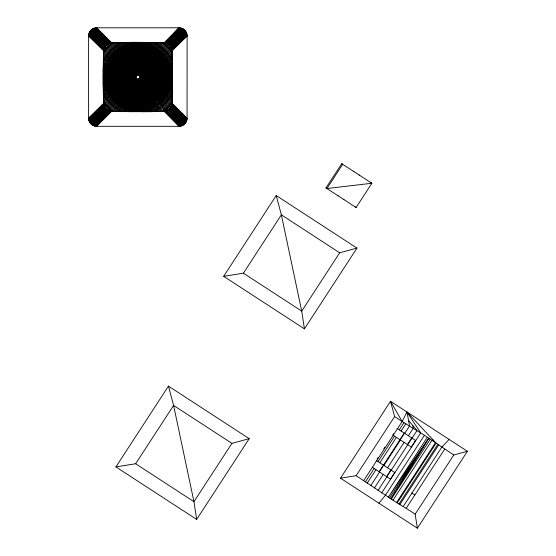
<?xml version="1.0" encoding="UTF-8"?>
<svg xmlns="http://www.w3.org/2000/svg" width="556" height="556" viewBox="0 0 556 556"><rect width="100%" height="100%" fill="white"/><g stroke="black" fill="none" stroke-linecap="round" stroke-linejoin="round"><path stroke-width="0.83" d="M103.11 77.055L103.618 50.04L105.021 46.419L107.899 43.799L111.589 42.756L133.572 42.319L163.2 42.722L167.12 43.451L170.692 46.419L172.158 50.784L172.603 76.2L172.186 102.394L171.741 105.584L170.171 108.364L167.815 110.31L164.889 111.29L150.252 111.7L111.589 111.353L108.594 110.658L106.543 109.365L104.597 107.016L103.618 104.069L103.11 77.055L131.119 77.055C130.709 68.374 145.005 68.305 144.595 77.055C145.005 85.77 130.709 85.763 131.119 77.055M131.32 44.181C174.73 36.237 187.539 100.657 144.393 109.928C100.984 117.872 88.168 53.452 131.32 44.181L131.341 42.332M144.372 111.77L144.393 109.928M137.005 111.798L137.909 79.299L139.521 78.563L140.105 77.055L139.403 75.428L137.853 74.81L136.157 75.588L135.615 77.221L136.31 78.681L137.909 79.299L139.563 111.798M138.708 42.305L137.853 74.81L136.15 42.312M129.631 111.756L129.715 109.567M132.126 44.028L132.189 42.325M143.524 111.777L143.587 110.074M145.999 44.543L146.082 42.353M136.15 111.798L137.749 79.299M138.187 70.32L139.563 42.312M187.073 119.067L187.108 35.827C187.212 31.539 183.369 27.703 179.081 27.8L96.633 27.8C92.345 27.703 88.501 31.539 88.606 35.827L88.606 118.275C88.501 122.57 92.345 126.407 96.633 126.309L179.081 126.309C183.084 126.386 186.753 123.057 187.073 119.067L171.213 103.082L143.17 81.204M128.77 111.749L128.916 109.358M135.296 111.798L137.36 83.775M140.418 42.312L138.131 74.824L143.01 42.325M134.434 111.791L137.193 83.761M138.52 70.348L141.28 42.312M133.572 111.791L137.033 83.741M138.68 70.362L142.141 42.319M132.703 111.784L137.582 79.286M131.835 111.777L136.706 83.692M139.007 70.41L143.879 42.332M124.349 111.686L125.03 108.017L124.495 111.686L135.428 83.344M151.364 42.423L150.683 46.092L151.218 42.423L140.279 70.765M130.952 111.77L136.54 83.664M139.174 70.445L144.762 42.339M138.402 74.872L145.651 42.346M130.062 111.763L136.38 83.629M129.166 111.749L137.367 79.244M139.493 70.515L146.548 42.353M128.255 111.742L136.06 83.553M139.653 70.556L147.458 42.367M118.727 111.561L119.165 110.053C112.187 106.113 106.53 99.906 103.263 92.588M137.151 79.188L127.338 111.728M172.45 61.521C169.184 54.203 163.527 47.99 156.549 44.056L156.987 42.541M139.813 70.605L148.376 42.381M126.407 111.714L135.74 83.456M138.562 74.921L149.307 42.395M125.461 111.7L135.588 83.4M140.126 70.709L150.252 42.409M103.492 52.785L107.94 47.135L113.653 42.687L133.975 71.543M172.221 101.317L167.773 106.967L162.06 111.422L144.324 86.236C156.563 78.459 142.836 58.964 131.39 67.874C119.151 75.651 132.877 95.139 144.324 86.236M123.515 111.673L136.998 79.133M152.198 42.437L138.819 75.025L155.249 42.499M122.535 111.652L135.122 83.212M153.178 42.458L140.585 70.89M103.263 61.521C107.002 53.119 113.924 46.197 122.32 42.458M153.393 111.645C161.789 107.906 168.711 100.99 172.45 92.588M144.372 42.332L143.587 44.028L143.524 42.325M131.341 111.77L132.126 110.074L132.189 111.777M119.165 110.053L121.639 111.339L136.845 79.063L118.31 111.554M140.737 70.959L154.068 42.77L156.549 44.056M134.823 83.073L120.464 111.603M363.693 480.613L402.148 421.511L406.971 411.996L436.119 443.104L397.199 502.923L356.139 475.7L340.501 478.188L390.527 401.3L467.394 451.305L417.375 528.2L340.501 478.188M119.401 111.582L134.677 82.997M141.036 71.112L156.312 42.527M157.397 42.555L139.056 75.157L141.738 71.543M117.198 111.527L134.392 82.837M141.321 71.272L158.516 42.583M136.609 78.924L116.051 111.492M390.597 498.788L428.822 438.191L388.269 497.293L427.355 437.218M141.46 71.363L159.662 42.617M223.672 276.332L276.228 195.552L356.98 248.094L304.424 328.867L223.672 276.332L243.41 273.184L301.727 311.131L304.424 328.867M115.905 466.901L168.461 386.128L249.213 438.663L196.657 519.436L115.905 466.901L135.643 463.753L193.961 501.7L196.657 519.436M243.41 273.184L281.364 214.845L276.228 195.552M135.643 463.753L173.597 405.414L168.461 386.128M325.983 187.914L341.745 163.686L342.691 164.298L326.928 188.526L325.983 187.914L356.083 207.499L371.853 183.265L341.745 163.686M339.681 252.792L301.727 311.131L281.364 214.845L339.681 252.792L356.98 248.094M231.915 443.361L193.961 501.7L173.597 405.414L231.915 443.361L249.213 438.663M356.139 475.7L394.6 416.583L390.527 401.3L402.148 421.511L424.423 435.265L453.779 455.01L467.394 451.305M377.163 458.985L378.108 457.532M383.779 448.81L384.724 447.358M393.62 433.68L392.765 435L411.44 447.149M378.024 461.612L394.572 436.175M365.459 481.864L374.16 468.493M399.291 429.857L404.003 422.616M379.838 462.794L396.386 437.357M367.224 483.108L375.967 469.667M401.105 431.032L405.859 423.728M379.164 471.745L404.302 433.11M379.31 471.842L383.605 465.247M400.153 439.81L404.448 433.207M370.755 485.603L379.588 472.023M383.883 465.428L400.431 439.991M404.726 433.388L409.57 425.938L406.971 411.996L420.711 432.909L381.638 492.963M374.362 488.071L383.251 474.407M387.546 467.811L404.094 442.374M408.389 435.772L413.289 428.238L412.781 425.507M386.635 476.61L390.931 470.008M407.478 444.571L411.774 437.975M386.781 476.707L391.077 470.105M407.624 444.668L411.92 438.072M377.969 490.538L386.913 476.791M391.209 470.195L407.757 444.751M412.052 438.156L417.007 430.539L408.556 420.482M390.472 479.105L394.76 472.503M411.315 447.066L415.603 440.47M424.423 435.265L385.301 495.389L378.935 503.194M430.288 439.17L391.236 499.198L428.822 438.191L389.436 498.044M392.939 500.261L431.963 440.282L433.291 440.088M396.574 502.534L435.515 442.687M398.993 504.014L437.836 444.3M399.882 504.556L438.691 444.89M397.199 502.923L403.183 506.565L441.874 447.093L449.102 439.407M403.183 506.565L406.179 508.337L444.703 449.116M417.375 528.2L415.151 514.168L453.779 455.01M114.87 111.457L134.114 82.656M141.599 71.453L160.844 42.652M172.221 52.785L169.205 48.643L164.694 44.348L180.644 27.953M103.492 101.317L106.509 105.466L111.019 109.761L95.069 126.156M131.39 86.236L113.653 111.422L111.019 109.761M144.324 67.874L162.06 42.687L164.694 44.348M139.236 75.282L163.2 42.722L163.888 43.702L144.762 68.2M133.843 82.469L112.514 111.388L111.825 110.408L130.952 85.909M133.711 82.364L136.428 78.792M146.708 70.146L171.213 51.027L187.073 35.042L170.56 50.214M109.442 108.399L92.845 125.357L107.19 109.866L91.538 124.488L106.543 109.365M166.272 45.703L182.868 28.745L168.524 44.237L183.543 29.155M109.907 111.11L133.579 82.267M142.134 71.842L165.806 43M155.471 42.506L154.909 43.18L154.207 42.478M120.242 111.603L120.805 110.929L121.5 111.631M108.802 110.741L130.521 85.554M145.192 68.555L166.911 43.368M132.543 81.204L104.5 103.082L103.555 103.326L88.606 118.275L89.551 122.063L105.014 107.683L90.426 123.369L89.641 121.187M165.014 42.84L179.081 27.8L164.124 42.756L163.888 43.702L179.866 27.842M106.509 105.466L89.217 121.354L104.25 106.314L88.946 120.61L105.153 103.896M164.875 42.819L179.081 27.8M130.111 85.186L106.856 109.615L91.538 124.488M145.596 68.923L168.857 44.494M182.868 28.745L167.933 43.868L139.403 75.428L184.759 30.149M92.845 125.357L107.781 110.241L136.31 78.681L132.974 81.704M121.5 42.478L120.805 43.18L120.242 42.506M154.207 111.631L154.909 110.929L155.471 111.603M92.171 124.954L107.19 109.866M171.755 48.56L186.767 33.499L171.54 47.997L146.36 69.722M88.758 119.846L103.764 104.855L88.64 119.067L103.618 104.069L88.606 118.275L89.954 122.737L105.014 107.683M88.946 120.61L103.972 105.584M166.39 43.166L181.409 28.147M167.12 43.451L182.153 28.412M104.597 107.016L89.551 122.063L104.674 107.127L132.863 81.579M105.487 108.309L90.426 123.369L106.022 108.893M169.114 44.688L184.175 29.621M133.093 81.822L90.955 123.953L90.072 121.827M185.76 31.372L170.692 46.419L186.163 32.046L169.205 48.643M93.561 125.698L108.594 110.658M171.463 47.795L186.496 32.755M94.305 125.962L109.323 110.943M171.95 49.255L186.955 34.263M95.847 126.268L111.825 110.408L111.589 111.353L96.633 126.309M172.068 49.894L187.108 35.827L172.158 50.784L171.213 51.027M170.171 45.738L185.287 30.733L170.414 46.051L145.992 69.312M172.429 93.408L171.728 94.103L143.879 80.085M88.64 119.067L103.645 104.215L104.5 103.082L103.527 102.394L128.839 83.741M105.292 108.052L129.722 84.797M172.096 50.04L187.108 35.827M142.85 72.53L171.039 46.975M104.174 106.113L129.353 84.387M103.312 94.673L103.979 94.103L103.284 93.408M171.728 60.006L172.402 59.436M103.805 105.001L136.053 78.396L103.486 101.178M171.908 49.109L139.521 75.546M172.429 60.604L139.931 76.193L172.492 63.697L168.822 64.225L172.485 63.544M143.267 73.038L172.186 51.597M147.034 70.591L172.228 52.931M103.451 100.045L132.252 80.801M172.263 54.064L139.695 75.762M103.416 98.864L132.161 80.662M143.552 73.448L172.297 55.246M103.388 97.717L135.956 78.257M172.325 56.392L139.785 75.901L172.353 57.511M103.36 96.598L131.994 80.377M135.852 78.062L103.333 95.507M143.802 73.878L172.381 58.602M103.305 94.444L131.835 80.085M143.879 74.024L172.409 59.659M103.576 93.269L131.765 79.939M103.138 83.567L104.834 82.781L103.131 82.719M172.575 70.536L170.88 71.321L172.582 71.383M131.696 79.786L103.256 92.372M144.018 74.323L172.457 61.716M103.242 91.392L135.782 77.916M144.08 74.476L172.471 62.717M131.57 79.48L103.221 90.413L106.891 89.877L103.228 90.565M103.207 89.453L131.508 79.327M144.206 74.782L172.506 64.656M103.194 88.508L135.72 77.757M144.254 74.942L172.52 65.601M103.374 97.168L105.327 96.549M103.18 87.57L131.404 79.008M172.534 66.532L139.987 76.346M135.678 77.597L103.173 86.653M144.351 75.255L172.541 67.457M103.159 85.742L131.32 78.695M144.393 75.414L172.555 68.36M103.152 84.846L131.279 78.528M172.562 69.264L140.036 76.506M103.138 83.956L135.636 77.381L103.124 81.336M144.47 75.741L172.575 70.146M103.131 83.08L131.216 78.208M144.497 75.901L172.582 71.029M103.124 82.205L131.188 78.042M172.589 71.905L140.084 76.777L172.596 74.49M144.546 76.228L172.589 72.766M326.928 188.526L371.853 183.265L370.908 182.653M103.117 80.474L131.146 77.715M144.567 76.394L172.596 73.635M103.117 79.619L131.133 77.548M170.157 68.117L172.548 67.971M103.166 86.138L105.557 85.992M103.11 78.764L135.615 77.221M172.603 75.345L140.105 77.055L172.603 77.909M103.131 71.383L104.834 71.321M170.365 68.909L172.562 68.833M103.152 85.276L105.348 85.2M172.582 82.719L170.88 82.781L172.575 83.567M103.11 77.909L131.119 77.221M144.595 76.888L172.603 76.2M103.138 70.536L104.987 70.515M144.595 77.055L172.603 77.055M103.11 76.2L135.608 77.055M170.365 85.2L172.562 85.276M103.11 75.345L135.615 76.888L103.124 72.766M144.588 77.381L172.603 78.764M103.166 67.971L105.557 68.117M103.117 74.49L131.133 76.561M144.581 77.548L172.596 79.619M103.117 73.635L131.146 76.394M172.596 80.474L140.098 77.221M172.589 81.336L140.077 77.381L172.575 83.956M103.124 71.905L135.636 76.721M144.525 78.042L172.589 82.205M103.131 71.029L131.216 75.901M144.497 78.208L172.582 83.08M103.228 63.544L106.891 64.225L103.221 63.697L131.57 74.629M135.664 76.561L103.138 70.146M172.485 90.565L168.822 89.877L172.492 90.413L144.143 79.48M103.152 69.264L131.279 75.574M144.435 78.528L172.562 84.846M103.159 68.36L135.706 76.401L103.194 65.601M172.555 85.742L140.049 77.548M104.5 51.027L103.555 50.784L88.606 35.827L103.618 50.04L88.64 35.042L104.5 51.027L132.543 72.906M103.173 67.457L131.362 75.255M144.351 78.855L172.541 86.653M103.346 57.921L104.862 58.359M170.852 95.743L172.367 96.188M103.18 66.532L131.404 75.095M140.008 77.708L172.534 87.57M144.254 79.167L172.52 88.508M103.207 64.656L131.508 74.782M144.206 79.327L172.506 89.453M103.242 62.717L131.633 74.476M172.471 91.392L139.952 77.861L172.457 92.372M103.256 61.716L135.782 76.193M153.393 42.458L154.068 42.77M135.852 76.047L103.284 60.604M121.639 111.339L122.32 111.645M143.948 79.939L172.138 93.269M103.305 59.659L131.835 74.024M172.409 94.444L171.728 94.103L172.402 94.673M139.813 78.16L172.381 95.507M103.333 58.602L131.911 73.878M103.36 57.511L131.994 73.733M143.719 80.377L172.353 96.598M103.388 56.392L135.928 75.901M143.636 80.516L172.325 97.717M403.385 476.839L404.142 477.319M103.416 55.246L132.161 73.448M143.552 80.662L172.297 98.864M353.414 171.276L353.852 171.554M359.245 175.07L359.683 175.349M337.645 195.504L338.083 195.788M343.476 199.298L343.914 199.583M355.145 206.888L356.083 207.499M397.053 428.398L415.735 440.554M376.21 460.437L394.892 472.593M372.346 467.311L390.597 479.189M411.954 493.082L414.866 494.979M406.179 508.337L415.151 514.168M394.6 416.583L402.148 421.511M103.451 54.064L136.018 75.762L136.157 78.521M139.723 78.306L172.263 100.045M103.486 52.931L132.349 73.177M172.228 101.178L147.034 83.518M105.153 50.214L88.758 34.263M170.56 103.896L186.955 119.846M128.839 70.369L103.527 51.597M143.267 81.072L172.186 102.394L171.213 103.082L172.158 103.326L187.108 118.275M132.648 72.78L136.157 75.588M106.509 48.643L89.551 32.046L105.021 46.419L89.954 31.372M169.205 105.466L186.163 122.063L170.692 107.69L185.76 122.737M103.805 49.109L129.18 69.931M146.534 84.178L171.908 105.001M103.312 59.436L103.979 60.006M104.174 47.997L132.752 72.655M171.54 106.113L139.625 78.438M164.889 111.29L142.002 82.364L163.2 111.388L163.888 110.408L164.124 111.353L179.081 126.309L164.889 111.29L179.866 126.268M104.674 46.975L132.863 72.53M146.179 84.595L171.039 107.127M169.691 108.893L185.287 123.369L170.414 108.052L142.739 81.704M129.722 69.312L105.292 46.051L90.426 30.733L105.543 45.738M170.171 108.364L185.287 123.369M111.019 44.348L95.847 27.842L110.839 42.819L96.633 27.8L111.589 42.756L111.825 43.702L133.711 71.738M94.305 28.147L109.323 43.166M171.741 105.584L186.767 120.61M93.561 28.412L108.594 43.451M171.463 106.314L186.496 121.354M92.171 29.155L107.19 44.237L92.845 28.745L109.442 45.703M90.955 30.149L133.093 72.287M145.797 84.992L184.759 123.953M169.114 109.421L184.175 124.488M89.217 32.755L104.25 47.795M167.12 110.658L182.153 125.698M88.946 33.499L103.972 48.518M166.39 110.943L181.409 125.962M180.644 126.156L164.694 109.761M95.069 27.953L110.053 42.958M183.543 124.954L168.489 109.893L182.868 125.357L166.272 108.399M95.847 27.842L110.7 42.84L111.825 43.702L112.514 42.722L131.167 68.034M106.543 44.737L91.538 29.621L106.856 44.494L136.345 75.387M92.845 28.745L107.781 43.868L133.454 71.953M139.521 78.563L142.621 81.822M142.503 81.934L168.857 109.615M145.394 85.374L167.933 110.241M108.802 43.368L130.521 68.555M142.26 82.156L166.911 110.741M136.477 75.282L109.907 43M144.977 85.735L165.806 111.11M133.843 71.641L136.651 75.157L117.198 42.583M139.368 78.716L142.134 82.267M139.236 78.827L141.738 82.566M114.87 42.652L134.114 71.453M141.599 82.656L160.844 111.457M139.014 78.98L159.662 111.492M116.051 42.617L134.253 71.363M141.321 82.837L158.516 111.527M118.31 42.555L134.531 71.189M141.175 82.92L157.397 111.554M119.401 42.527L134.677 71.112M156.312 111.582L138.868 79.063L155.249 111.603M120.464 42.499L136.894 75.025L121.639 42.77M140.737 83.15L154.068 111.339M127.338 42.381L137.103 74.942L123.515 42.437M135.122 70.89L122.535 42.458M140.585 83.212L153.178 111.652M138.715 79.133L152.198 111.673M135.428 70.765L124.495 42.423L125.03 46.092L124.349 42.423M140.279 83.344L151.218 111.686L150.683 108.017L151.364 111.686M138.562 79.188L150.252 111.7M125.461 42.409L135.588 70.709M126.407 42.395L137.103 74.942M139.973 83.456L149.307 111.714M117.74 42.569L118.359 44.529M139.813 83.504L148.376 111.728M156.549 110.053L156.987 111.561M128.255 42.367L136.06 70.556M147.458 111.742L138.347 79.244L146.548 111.749M129.166 42.353L136.22 70.515M130.062 42.346L137.311 74.872M139.334 83.629L145.651 111.763M130.952 42.339L136.54 70.445M139.174 83.664L144.762 111.77M131.835 42.332L136.706 70.41M143.879 111.777L138.187 79.279L141.28 111.791M132.703 42.325L137.582 74.824L133.572 42.319M138.847 83.72L143.01 111.784M138.68 83.741L142.141 111.791M134.434 42.312L137.193 70.348M135.296 42.312L137.36 70.334M138.354 83.775L140.418 111.798M145.999 109.567L146.082 111.756M129.631 42.353L129.715 44.543M137.005 42.305L137.693 70.313M138.02 83.789L138.708 111.798M137.853 42.305L137.853 70.313M137.853 83.796L137.853 111.798M108.774 76.339C107.857 114.473 165.987 115.898 166.939 77.77C167.856 39.636 109.727 38.211 108.774 76.339M113.222 76.45C112.444 108.754 161.685 109.963 162.491 77.659C163.269 45.356 114.029 44.146 113.222 76.45M117.677 76.561C116.482 102.846 157.939 103.868 158.036 77.548C159.231 51.256 117.775 50.242 117.677 76.561M122.153 76.665C121.215 97.133 153.491 97.925 153.56 77.437C154.499 56.976 122.223 56.184 122.153 76.665"/></g></svg>
